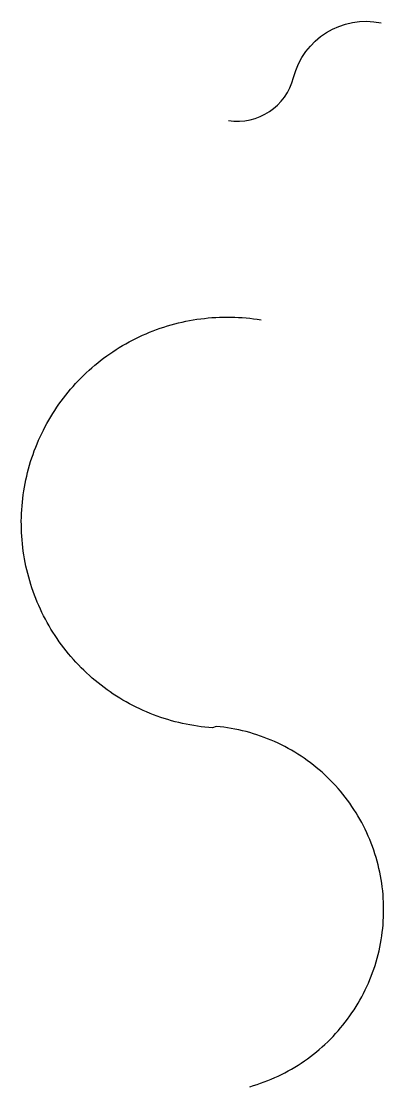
# Model space of a CAD drawing. Header units: metres. Extents: x -536 to 684, y -422 to 209.
# Drawn here: x 493 to 684, y -354 to 209 of the extents above; entities that cross this region are included whole.
import ezdxf

# ---------------------------------------------------------------- set-up
doc = ezdxf.new("R2010")
doc.units = ezdxf.units.M

msp = doc.modelspace()

# ---------------------------------------------------------------- linework, layer by layer
at = {"color": 3}
msp.add_lwpolyline([(602.03, 156.94, 0.387985), (636.48, 179.62, -0.401357), (682.75, 208.55, -2.204251)], format="xyb", dxfattribs=at)
msp.add_polyline3d([(613.36, -354.35, 0), (615.27, -353.78, 0), (617.18, -353.17, 0), (619.07, -352.53, 0), (620.95, -351.84, 0), (622.82, -351.12, 0), (624.67, -350.36, 0), (626.5, -349.56, 0), (628.32, -348.73, 0), (630.12, -347.85, 0), (631.9, -346.94, 0), (633.66, -346, 0), (635.4, -345.01, 0), (637.12, -344, 0), (638.82, -342.94, 0), (640.5, -341.85, 0), (642.16, -340.73, 0), (643.79, -339.58, 0), (645.4, -338.39, 0), (646.98, -337.17, 0), (648.54, -335.91, 0), (650.07, -334.63, 0), (651.58, -333.31, 0), (653.05, -331.96, 0), (654.5, -330.58, 0), (655.93, -329.18, 0), (657.32, -327.74, 0), (658.68, -326.28, 0), (660.01, -324.78, 0), (661.31, -323.27, 0), (662.58, -321.72, 0), (663.82, -320.15, 0), (665.02, -318.55, 0), (666.2, -316.93, 0), (667.33, -315.29, 0), (668.44, -313.62, 0), (669.51, -311.93, 0), (670.54, -310.22, 0), (671.54, -308.49, 0), (672.51, -306.73, 0), (673.44, -304.96, 0), (674.33, -303.17, 0), (675.18, -301.36, 0), (676, -299.54, 0), (676.78, -297.7, 0), (677.52, -295.84, 0), (678.22, -293.97, 0), (678.88, -292.08, 0), (679.51, -290.18, 0), (680.1, -288.27, 0), (680.64, -286.34, 0), (681.15, -284.41, 0), (681.62, -282.46, 0), (682.04, -280.51, 0), (682.43, -278.55, 0), (682.78, -276.58, 0), (683.08, -274.6, 0), (683.35, -272.62, 0), (683.57, -270.63, 0), (683.76, -268.64, 0), (683.9, -266.65, 0), (684, -264.65, 0), (684.06, -262.65, 0), (684.08, -260.65, 0), (684.06, -258.65, 0), (684, -256.65, 0), (683.9, -254.65, 0), (683.75, -252.66, 0), (683.57, -250.67, 0), (683.34, -248.68, 0), (683.07, -246.7, 0), (682.76, -244.72, 0), (682.42, -242.75, 0), (682.03, -240.79, 0), (681.6, -238.84, 0), (681.13, -236.89, 0), (680.62, -234.96, 0), (680.07, -233.03, 0), (679.49, -231.12, 0), (678.86, -229.22, 0), (678.19, -227.34, 0), (677.49, -225.47, 0), (676.75, -223.61, 0), (675.97, -221.77, 0), (675.15, -219.94, 0), (674.29, -218.13, 0), (673.4, -216.34, 0), (672.47, -214.57, 0), (671.51, -212.82, 0), (670.5, -211.09, 0), (669.47, -209.38, 0), (668.4, -207.69, 0), (667.29, -206.02, 0), (666.15, -204.38, 0), (664.98, -202.76, 0), (663.77, -201.17, 0), (662.53, -199.6, 0), (661.26, -198.05, 0), (659.96, -196.53, 0), (658.63, -195.04, 0), (657.26, -193.58, 0), (655.87, -192.14, 0), (654.45, -190.74, 0), (653, -189.36, 0), (651.52, -188.01, 0), (650.01, -186.7, 0), (648.48, -185.41, 0), (646.92, -184.16, 0), (645.34, -182.94, 0), (643.73, -181.75, 0), (642.09, -180.6, 0), (640.44, -179.48, 0), (638.76, -178.39, 0), (637.06, -177.34, 0), (635.33, -176.32, 0), (633.59, -175.34, 0), (631.83, -174.4, 0), (630.05, -173.49, 0), (628.25, -172.62, 0), (626.43, -171.78, 0), (624.6, -170.99, 0), (622.75, -170.23, 0), (620.88, -169.51, 0), (619, -168.82, 0), (617.11, -168.18, 0), (615.2, -167.57, 0), (613.28, -167.01, 0), (611.35, -166.48, 0), (609.41, -166, 0), (607.46, -165.55, 0), (605.5, -165.14, 0), (603.54, -164.78, 0), (601.56, -164.45, 0), (599.58, -164.17, 0), (597.6, -163.92, 0), (595.61, -163.72, 0), (593.6, -164.46, 9), (591.61, -164.3, 9), (589.62, -164.1, 9), (587.63, -163.87, 9), (585.65, -163.59, 9), (583.67, -163.29, 9), (581.7, -162.94, 9), (579.74, -162.56, 9), (577.78, -162.15, 9), (575.83, -161.7, 9), (573.9, -161.21, 9), (571.96, -160.69, 9), (570.04, -160.13, 9), (568.13, -159.53, 9), (566.24, -158.91, 9), (564.35, -158.24, 9), (562.47, -157.54, 9), (560.61, -156.81, 9), (558.77, -156.05, 9), (556.93, -155.25, 9), (555.12, -154.41, 9), (553.31, -153.55, 9), (551.53, -152.65, 9), (549.76, -151.71, 9), (548.01, -150.75, 9), (546.27, -149.75, 9), (544.56, -148.72, 9), (542.86, -147.66, 9), (541.18, -146.57, 9), (539.53, -145.45, 9), (537.89, -144.3, 9), (536.28, -143.12, 9), (534.69, -141.9, 9), (533.12, -140.66, 9), (531.57, -139.4, 9), (530.05, -138.1, 9), (528.55, -136.77, 9), (527.08, -135.42, 9), (525.63, -134.04, 9), (524.21, -132.64, 9), (522.81, -131.21, 9), (521.44, -129.75, 9), (520.1, -128.27, 9), (518.78, -126.76, 9), (517.49, -125.23, 9), (516.23, -123.68, 9), (515, -122.1, 9), (513.8, -120.5, 9), (512.63, -118.88, 9), (511.49, -117.24, 9), (510.38, -115.58, 9), (509.29, -113.89, 9), (508.24, -112.19, 9), (507.23, -110.47, 9), (506.24, -108.73, 9), (505.29, -106.97, 9), (504.36, -105.2, 9), (503.47, -103.41, 9), (502.62, -101.6, 9), (501.8, -99.78, 9), (501.01, -97.94, 9), (500.25, -96.09, 9), (499.53, -94.22, 9), (498.84, -92.34, 9), (498.19, -90.45, 9), (497.57, -88.55, 9), (496.99, -86.64, 9), (496.45, -84.71, 9), (495.93, -82.78, 9), (495.46, -80.84, 9), (495.02, -78.89, 9), (494.61, -76.93, 9), (494.25, -74.96, 9), (493.91, -72.99, 9), (493.62, -71.01, 9), (493.36, -69.03, 9), (493.14, -67.04, 9), (492.95, -65.05, 9), (492.8, -63.05, 9), (492.69, -61.06, 9), (492.61, -59.06, 9), (492.58, -57.06, 9), (492.57, -55.06, 9), (492.61, -53.06, 9), (492.68, -51.06, 9), (492.79, -49.06, 9), (492.93, -47.07, 9), (493.11, -45.08, 9), (493.33, -43.09, 9), (493.58, -41.11, 9), (493.87, -39.13, 9), (494.2, -37.15, 9), (494.56, -35.19, 9), (494.96, -33.23, 9), (495.4, -31.27, 9), (495.87, -29.33, 9), (496.38, -27.4, 9), (496.92, -25.47, 9), (497.5, -23.56, 9), (498.11, -21.65, 9), (498.76, -19.76, 9), (499.44, -17.88, 9), (500.16, -16.01, 9), (500.91, -14.16, 9), (501.69, -12.32, 9), (502.51, -10.49, 9), (503.36, -8.69, 9), (504.25, -6.89, 9), (505.16, -5.11, 9), (506.11, -3.35, 9), (507.1, -1.61, 9), (508.11, 0.11, 9), (509.16, 1.82, 9), (510.23, 3.5, 9), (511.34, 5.17, 9), (512.48, 6.81, 9), (513.65, 8.43, 9), (514.85, 10.04, 9), (516.07, 11.62, 9), (517.33, 13.17, 9), (518.61, 14.7, 9), (519.92, 16.21, 9), (521.26, 17.7, 9), (522.63, 19.16, 9), (524.02, 20.59, 9), (525.44, 22, 9), (526.89, 23.39, 9), (528.36, 24.74, 9), (529.86, 26.07, 9), (531.37, 27.37, 9), (532.92, 28.64, 9), (534.48, 29.89, 9), (536.07, 31.1, 9), (537.68, 32.29, 9), (539.31, 33.44, 9), (540.97, 34.57, 9), (542.64, 35.66, 9), (544.33, 36.73, 9), (546.05, 37.76, 9), (547.78, 38.76, 9), (549.53, 39.73, 9), (551.3, 40.67, 9), (553.08, 41.57, 9), (554.88, 42.44, 9), (556.7, 43.28, 9), (558.53, 44.09, 9), (560.37, 44.86, 9), (562.23, 45.59, 9), (564.1, 46.3, 9), (565.99, 46.96, 9), (567.89, 47.6, 9), (569.8, 48.19, 9), (571.71, 48.76, 9), (573.64, 49.28, 9), (575.58, 49.78, 9), (577.53, 50.23, 9), (579.48, 50.65, 9), (581.45, 51.04, 9), (583.42, 51.39, 9), (585.39, 51.7, 9), (587.37, 51.97, 9), (589.36, 52.21, 9), (591.35, 52.42, 9), (593.34, 52.58, 9), (595.34, 52.71, 9), (597.34, 52.8, 9), (599.33, 52.86, 9), (601.33, 52.88, 9), (603.33, 52.86, 9), (605.33, 52.81, 9), (607.33, 52.72, 9), (609.33, 52.59, 9), (611.32, 52.42, 9), (613.31, 52.22, 9), (615.3, 51.98, 9), (617.28, 51.71, 9), (619.25, 51.4, 9)])

doc.saveas('drawing.dxf')
